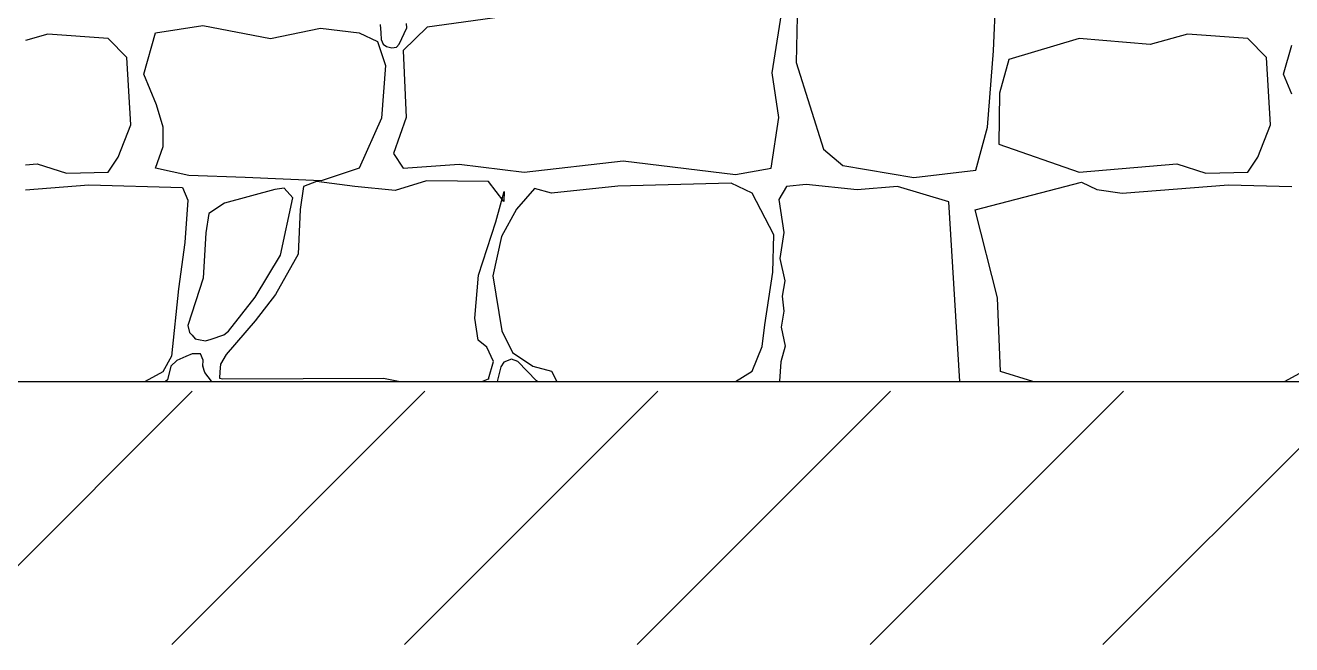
# Model space of a CAD drawing. Header units: feet. Extents: x -10410 to 374725, y -46422 to 88923.
# Drawn here: x 303262 to 304263, y -1258 to -769 of the extents above; entities that cross this region are included whole.
import ezdxf

# ---------------------------------------------------------------- set-up
doc = ezdxf.new("R2010")
doc.units = ezdxf.units.FT
doc.header["$MEASUREMENT"] = 0
for name, color, linetype, lineweight, true_color in [('2D - Общий_Ном._пера__118', 7, 'Continuous', 5, 0x573938), ('Конструктив - Стены Несущие_Ном._пера__87', 7, 'Continuous', 25, 0x6a6a6a), ('Местность - Рельеф_Ном._пера__93', 7, 'Continuous', 25, 0xa2a233)]:
    doc.layers.add(name, color=color, linetype=linetype, lineweight=lineweight, true_color=true_color)

# ---------------------------------------------------------------- blocks, each defined once
blk = doc.blocks.new('*X138')
at = {"layer": 'Конструктив - Стены Несущие_Ном._пера__87', "linetype": 'Continuous'}
for p, q in [((304027, -788.8), (304032.7, -659.2)), ((303852.4, -806.2), (303861.1, -749.7)), ((303872.2, -749.6), (303871.2, -798)), ((303365.2, -774.7), (303402.6, -768.8)), ((303402.6, -768.8), (303456.1, -779.2)), ((303542.8, -768), (303543.1, -774.7)), ((303563.7, -770.7), (303563.6, -767.3)), ((303646.6, -761.1), (303579.7, -770.3)), ((303280.3, -775.7), (303262.5, -780.7)), ((303327.9, -779.2), (303280.3, -775.7)), ((303342.7, -794.1), (303327.9, -779.2)), ((303356.1, -807.4), (303365.2, -774.7)), ((303456.1, -779.2), (303495.5, -771)), ((303495.5, -771), (303526, -774.7)), ((303526, -774.7), (303540.6, -781.4)), ((303543.1, -774.7), (303543.6, -779.9)), ((303543.6, -779.9), (303545.1, -783.6)), ((303557.8, -783.6), (303563.7, -770.7)), ((303579.7, -770.3), (303560.9, -788.6)), ((304094.8, -779.2), (304039.3, -795.8)), ((304150.8, -783.9), (304094.8, -779.2)), ((304180.3, -775.7), (304150.8, -783.9)), ((304227.9, -779.2), (304180.3, -775.7)), ((304242.7, -794.1), (304227.9, -779.2)), ((303540.6, -781.4), (303547, -800.5)), ((303545.1, -783.6), (303547.8, -785.5)), ((303547.8, -785.5), (303551.9, -786.4)), ((303551.9, -786.4), (303555.7, -785.9)), ((303555.7, -785.9), (303557.8, -783.6)), ((303560.9, -788.6), (303563.1, -841.6)), ((304022.4, -849), (304027, -788.8)), ((304256.1, -807.4), (304262.6, -784.3)), ((303345.9, -847.3), (303342.7, -794.1)), ((303871.2, -798), (303892.8, -866.6)), ((304039.3, -795.8), (304031.8, -822.3)), ((304245.9, -847.3), (304242.7, -794.1)), ((303366, -831.5), (303356.1, -807.4)), ((303547, -800.5), (303543.8, -842.1)), ((303857.6, -841.6), (303852.4, -806.2)), ((304262.6, -823.2), (304256.1, -807.4)), ((304031.8, -822.3), (304031.3, -862.6)), ((303371.2, -849), (303366, -831.5)), ((303335.8, -872.8), (303345.9, -847.3)), ((303371.4, -864.4), (303371.2, -849)), ((303543.8, -842.1), (303526, -881.5)), ((303563.1, -841.6), (303553.2, -869.8)), ((303851.4, -881.5), (303857.6, -841.6)), ((304013, -883.1), (304022.4, -849)), ((304235.8, -872.8), (304245.9, -847.3)), ((303365.2, -881.5), (303371.4, -864.4)), ((303553.2, -869.8), (303560.9, -881.5)), ((303892.8, -866.6), (303908.2, -879.5)), ((304031.3, -862.6), (304094.8, -884.7)), ((303262.5, -878.8), (303271.9, -878)), ((303271.9, -878), (303294.9, -885.5)), ((303327.9, -884.7), (303335.8, -872.8)), ((303560.9, -881.5), (303605.2, -878.3)), ((303605.2, -878.3), (303656.3, -884.7)), ((303656.3, -884.7), (303734.5, -875.8)), ((303734.5, -875.8), (303823.2, -886.4)), ((303908.2, -879.5), (303964.1, -888.9)), ((304094.8, -884.7), (304171.9, -878)), ((304171.9, -878), (304194.9, -885.5)), ((304227.9, -884.7), (304235.8, -872.8)), ((303294.9, -885.5), (303327.9, -884.7)), ((303391.7, -887.2), (303365.2, -881.5)), ((303436.1, -888.9), (303391.7, -887.2)), ((303496, -891.4), (303436.1, -888.9)), ((303526, -881.5), (303496, -891.4)), ((303823.2, -886.4), (303851.4, -881.5)), ((303964.1, -888.9), (304013, -883.1)), ((304194.9, -885.5), (304227.9, -884.7)), ((303262.5, -898.6), (303312.7, -894.6)), ((303312.7, -894.6), (303386.7, -896.8)), ((303386.7, -896.8), (303390.7, -906.8)), ((303459.4, -898.3), (303419.7, -909.1)), ((303466.8, -897.3), (303459.4, -898.3)), ((303473.8, -904.8), (303466.8, -897.3)), ((303482.1, -896.1), (303479.4, -914.2)), ((303492.5, -892.1), (303482.1, -896.1)), ((303522.8, -896.1), (303492.5, -892.1)), ((303554.5, -899.1), (303522.8, -896.1)), ((303579.2, -891.4), (303554.5, -899.1)), ((303628.3, -892.1), (303579.2, -891.4)), ((303640.4, -907.7), (303628.3, -892.1)), ((303634, -923.8), (303640.7, -899.8)), ((303640.7, -899.8), (303640.4, -907.7)), ((303664.7, -897.6), (303650.3, -913.9)), ((303678.1, -901.3), (303664.7, -897.6)), ((303730.3, -895.6), (303678.1, -901.3)), ((303820, -893.4), (303730.3, -895.6)), ((303836.6, -901.3), (303820, -893.4)), ((303863.6, -895.9), (303857.6, -906.3)), ((303879.2, -894.3), (303863.6, -895.9)), ((303919.5, -898.6), (303879.2, -894.3)), ((303951.2, -896.1), (303919.5, -898.6)), ((303991.8, -908.2), (303951.2, -896.1)), ((304012.7, -914.5), (304096.6, -892.6)), ((304096.6, -892.6), (304108.7, -898.3)), ((304108.7, -898.3), (304128.7, -901.3)), ((304128.7, -901.3), (304212.7, -894.6)), ((304212.7, -894.6), (304262.6, -896.1)), ((303390.7, -906.8), (303388.5, -940.2)), ((303419.7, -909.1), (303407.3, -917.4)), ((303464.1, -950.3), (303473.8, -904.8)), ((303853.7, -934), (303836.6, -901.3)), ((303857.6, -906.3), (303861.6, -932.4)), ((304000.4, -1050), (303991.8, -908.2)), ((303407.3, -917.4), (303404.9, -932.5)), ((303479.4, -914.2), (303477.9, -949.4)), ((303650.3, -913.9), (303638.4, -935.5)), ((304030.3, -983.9), (304012.7, -914.5)), ((303620.4, -965.9), (303634, -923.8)), ((303404.9, -932.5), (303402.9, -968.4)), ((303638.4, -935.5), (303631.7, -966.4)), ((303852.9, -963.7), (303853.7, -934)), ((303861.6, -932.4), (303858.3, -952.9)), ((303388.5, -940.2), (303383.5, -976.8)), ((303477.9, -949.4), (303459.9, -981.1)), ((303444, -983.3), (303464.1, -950.3)), ((303858.3, -952.9), (303862.3, -970.4)), ((303402.9, -968.4), (303390.9, -1005.8)), ((303617.4, -999.9), (303620.4, -965.9)), ((303631.7, -966.4), (303638.7, -1009.8)), ((303846.5, -1005.1), (303852.9, -963.7)), ((303383.5, -976.8), (303377.9, -1029.8)), ((303862.3, -970.4), (303860.3, -982.6)), ((303423, -1010.3), (303444, -983.3)), ((303459.9, -981.1), (303444, -1001.9)), ((303860.3, -982.6), (303861.5, -994.4)), ((304032.6, -1042), (304030.3, -983.9)), ((303620.1, -1017.2), (303617.4, -999.9)), ((303861.5, -994.4), (303859.3, -1006.9)), ((303390.9, -1005.8), (303392.2, -1011.2)), ((303444, -1001.9), (303421, -1028.6)), ((303638.7, -1009.8), (303647.1, -1027.1)), ((303844.5, -1022.4), (303846.5, -1005.1)), ((303859.3, -1006.9), (303862.6, -1022.1)), ((303392.2, -1011.2), (303394.2, -1013.3)), ((303394.2, -1013.3), (303396.5, -1016.3)), ((303396.5, -1016.3), (303399.3, -1016.8)), ((303399.3, -1016.8), (303404.8, -1017.8)), ((303404.8, -1017.8), (303409.3, -1016.5)), ((303409.3, -1016.5), (303419.1, -1013.1)), ((303419.1, -1013.1), (303423, -1010.3)), ((303627, -1022.7), (303620.1, -1017.2)), ((303377.9, -1029.8), (303371.1, -1042.2)), ((303394.3, -1028), (303389.1, -1030.2)), ((303400.9, -1028.1), (303394.3, -1028)), ((303403, -1033), (303400.9, -1028.1)), ((303421, -1028.6), (303416.5, -1036.1)), ((303632.2, -1034.1), (303627, -1022.7)), ((303647.1, -1027.1), (303663.2, -1037.8)), ((303836.6, -1041.7), (303844.5, -1022.4)), ((303862.6, -1022.1), (303859.2, -1034.5)), ((303377.3, -1037.8), (303374.8, -1048.6)), ((303382, -1033.4), (303377.3, -1037.8)), ((303389.1, -1030.2), (303382, -1033.4)), ((303402.6, -1037.8), (303403, -1033)), ((303404.3, -1042.7), (303402.6, -1037.8)), ((303416.5, -1036.1), (303416, -1042.4)), ((303628.3, -1047.7), (303632.2, -1034.1)), ((303638, -1038.3), (303635.1, -1050)), ((303640.3, -1034.6), (303638, -1038.3)), ((303646.3, -1032.4), (303640.3, -1034.6)), ((303651.5, -1034), (303646.3, -1032.4)), ((303666.1, -1049.4), (303651.5, -1034)), ((303663.2, -1037.8), (303678.1, -1041.7)), ((303859.2, -1034.5), (303858.1, -1049.6)), ((303371.1, -1042.2), (303357.1, -1050)), ((303374.8, -1048.6), (303373.1, -1050)), ((303409.6, -1049.7), (303404.3, -1042.7)), ((303409.7, -1050), (303409.6, -1049.7)), ((303416, -1042.4), (303415.9, -1047.3)), ((303415.9, -1047.3), (303418.5, -1047.7)), ((303418.5, -1047.7), (303545.3, -1047.4)), ((303545.3, -1047.4), (303558.6, -1050)), ((303623.1, -1050), (303628.3, -1047.7)), ((303666.9, -1050), (303666.1, -1049.4)), ((303678.1, -1041.7), (303682.1, -1050)), ((303823.2, -1050), (303836.6, -1041.7)), ((303858.1, -1049.6), (303858.1, -1050)), ((304058.2, -1050), (304032.6, -1042)), ((304271.1, -1042.2), (304257.1, -1050))]:
    blk.add_line(p, q, dxfattribs=at)
for p in [(303402.6, -1037.8), (303628.3, -1047.7)]:
    blk.add_point(p, dxfattribs=at)
blk = doc.blocks.new('Штриховка_69', base_point=(0, 0))
at = {"layer": 'Конструктив - Стены Несущие_Ном._пера__87', "linetype": 'Continuous'}
blk.add_blockref('*X138', (0, 0), dxfattribs=at)

msp = doc.modelspace()

# ---------------------------------------------------------------- hatches: boundary and pattern name
at = {"layer": '2D - Общий_Ном._пера__118', "linetype": 'Continuous'}
h = msp.add_hatch(dxfattribs=at)
h.set_pattern_fill('ЛИНИИ_НАКЛОННЫЕ__ШАГ_1_5_', color=256, style=0, pattern_type=2)
h.set_pattern_definition([(45, (0, 0), (-91.92388, 91.92388), [])])
h.paths.add_polyline_path([(295525.14034, -1050), (295525.14034, -1057.65579), (317039.44593, -1057.65579), (317039.44593, -1257.65579), (295525.14034, -1257.65579), (292970.03495, -1257.65579), (292970.03495, -1050)])

# ---------------------------------------------------------------- linework, layer by layer
at = {"layer": 'Местность - Рельеф_Ном._пера__93', "linetype": 'Continuous'}
msp.add_line((294690.52005, -1050), (313353.59199, -1050), dxfattribs=at)

# ---------------------------------------------------------------- block references
at = {"layer": 'Конструктив - Стены Несущие_Ном._пера__87', "linetype": 'Continuous'}
msp.add_blockref('Штриховка_69', (0, 0), dxfattribs=at)

doc.saveas('drawing.dxf')
